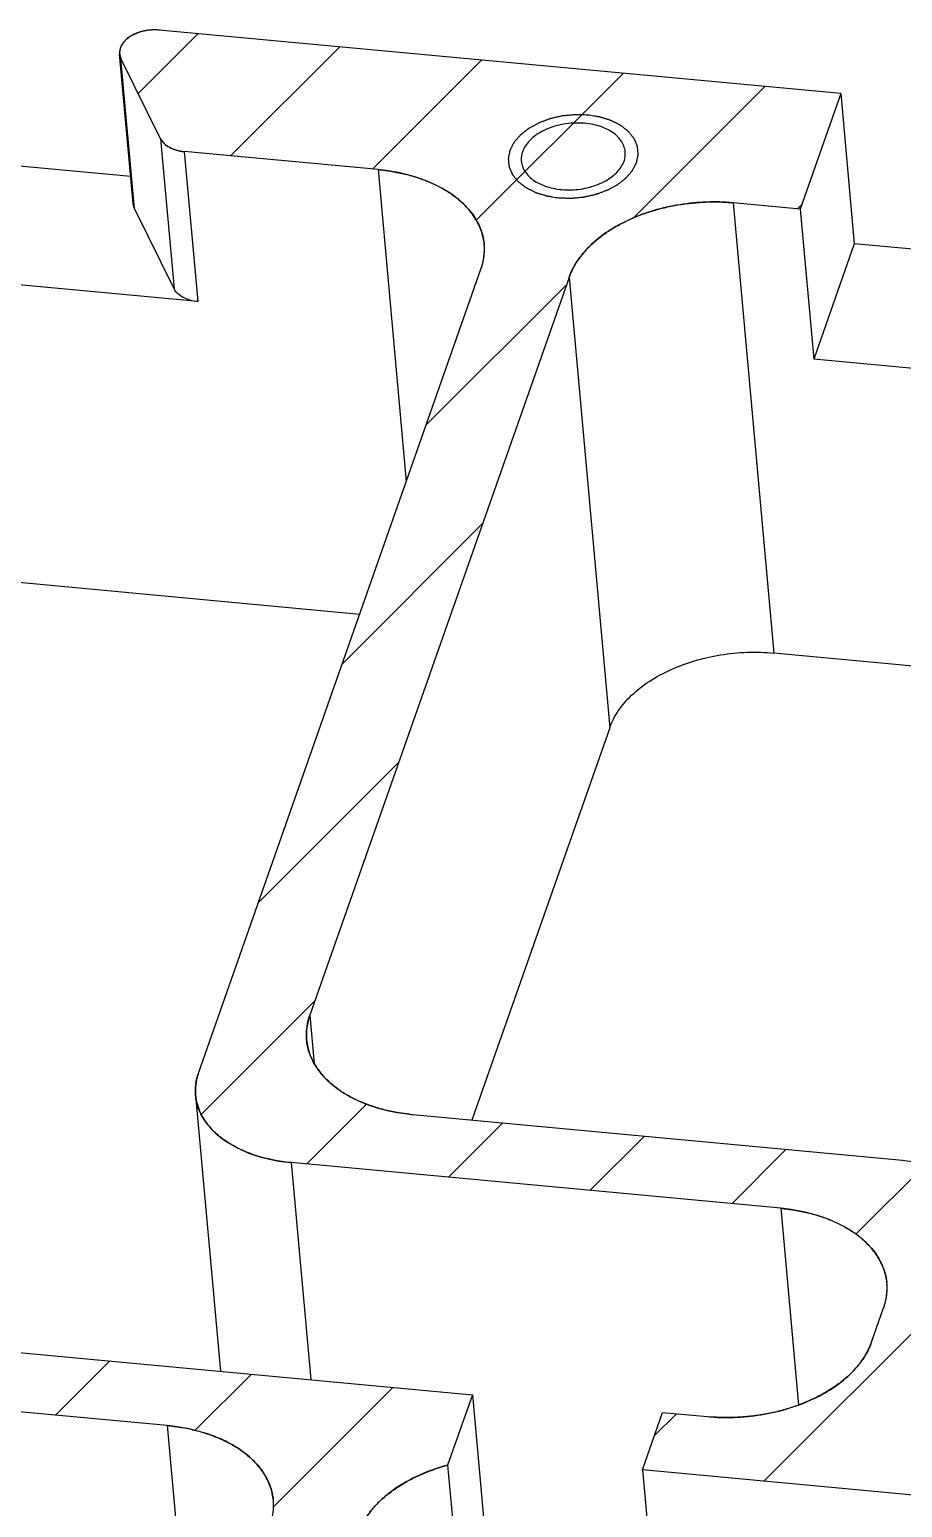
# Model space of a CAD drawing. Header units: millimetres. Extents: x 0 to 420, y 0 to 297.
# Drawn here: x 340.54 to 347.24, y 110.61 to 121.95 of the extents above; entities that cross this region are included whole.
import ezdxf

# ---------------------------------------------------------------- set-up
doc = ezdxf.new("R2010")
doc.units = ezdxf.units.MM
doc.header["$LTSCALE"] = 23.1
doc.layers.get('0').update_dxf_attribs({"linetype": 'CONTINUOUS'})
for name, color, linetype in [('03_ALL_AXES', 7, 'CONTINUOUS'), ('09_ALL_ROUNDS', 7, 'CONTINUOUS'), ('11_ALL_COSMETICS', 7, 'CONTINUOUS'), ('20_ALL_FEATURES', 7, 'CONTINUOUS')]:
    doc.layers.add(name, color=color, linetype=linetype)

msp = doc.modelspace()

# ---------------------------------------------------------------- linework, layer by layer
at = {"color": 4}
for points in [[(344.822, 121.292), (344.814, 121.292), (344.798, 121.293), (344.778, 121.293), (344.762, 121.294), (344.75, 121.294), (344.74, 121.294), (344.733, 121.295), (344.729, 121.295), (344.726, 121.295), (344.723, 121.295), (344.718, 121.294), (344.711, 121.293), (344.697, 121.292), (344.677, 121.29), (344.657, 121.288), (344.643, 121.287), (344.636, 121.286), (344.631, 121.286), (344.628, 121.286), (344.626, 121.285), (344.622, 121.284), (344.615, 121.282), (344.601, 121.279), (344.585, 121.276), (344.57, 121.272), (344.558, 121.27), (344.548, 121.267), (344.541, 121.266), (344.537, 121.265), (344.534, 121.264), (344.532, 121.263), (344.528, 121.262), (344.522, 121.259), (344.512, 121.256), (344.501, 121.252), (344.49, 121.248), (344.479, 121.244), (344.468, 121.239), (344.459, 121.236), (344.452, 121.234), (344.448, 121.232), (344.446, 121.231), (344.443, 121.23), (344.44, 121.228), (344.434, 121.225), (344.426, 121.221), (344.417, 121.215), (344.407, 121.21), (344.398, 121.205), (344.388, 121.2), (344.38, 121.195), (344.374, 121.192), (344.371, 121.19), (344.369, 121.189), (344.367, 121.187), (344.364, 121.185), (344.359, 121.182), (344.353, 121.176), (344.345, 121.17), (344.337, 121.164), (344.329, 121.158), (344.321, 121.151), (344.314, 121.146), (344.309, 121.142), (344.307, 121.14), (344.304, 121.139), (344.303, 121.137), (344.301, 121.135), (344.298, 121.13), (344.292, 121.124), (344.286, 121.117), (344.28, 121.11), (344.274, 121.103), (344.268, 121.096), (344.263, 121.09), (344.26, 121.086), (344.258, 121.084), (344.256, 121.082), (344.255, 121.08), (344.254, 121.077), (344.251, 121.073), (344.248, 121.067), (344.244, 121.059), (344.24, 121.051), (344.236, 121.043), (344.233, 121.037), (344.23, 121.032), (344.228, 121.028), (344.227, 121.025), (344.225, 121.022), (344.224, 121.02), (344.224, 121.018), (344.224, 121.016), (344.223, 121.012), (344.222, 121.008), (344.221, 121.003), (344.22, 120.997), (344.218, 120.989), (344.217, 120.981), (344.215, 120.975), (344.214, 120.969), (344.214, 120.965), (344.213, 120.962), (344.213, 120.96), (344.212, 120.958), (344.212, 120.956), (344.213, 120.953), (344.213, 120.95), (344.213, 120.946), (344.214, 120.941), (344.215, 120.934), (344.215, 120.927), (344.216, 120.919), (344.217, 120.913), (344.217, 120.907), (344.218, 120.904), (344.218, 120.9), (344.219, 120.898), (344.219, 120.896), (344.22, 120.894), (344.22, 120.892), (344.222, 120.888), (344.223, 120.885), (344.226, 120.88), (344.228, 120.874), (344.231, 120.866), (344.235, 120.859), (344.237, 120.853), (344.239, 120.848), (344.241, 120.844), (344.242, 120.841), (344.243, 120.839), (344.244, 120.837), (344.245, 120.835), (344.247, 120.833), (344.25, 120.83), (344.252, 120.827), (344.256, 120.822), (344.261, 120.817), (344.266, 120.81), (344.272, 120.803), (344.277, 120.796), (344.282, 120.79), (344.285, 120.786), (344.287, 120.784), (344.288, 120.782), (344.29, 120.781), (344.292, 120.779), (344.297, 120.776), (344.303, 120.771), (344.31, 120.765), (344.318, 120.759), (344.325, 120.754), (344.333, 120.748), (344.339, 120.743), (344.343, 120.74), (344.346, 120.738), (344.347, 120.736), (344.35, 120.735), (344.353, 120.734), (344.358, 120.731), (344.366, 120.727), (344.375, 120.722), (344.384, 120.718), (344.393, 120.713), (344.403, 120.709), (344.41, 120.705), (344.416, 120.702), (344.419, 120.7), (344.421, 120.699), (344.424, 120.698), (344.427, 120.697), (344.433, 120.695), (344.442, 120.693), (344.453, 120.689), (344.463, 120.686), (344.474, 120.683), (344.484, 120.679), (344.493, 120.677), (344.499, 120.675), (344.503, 120.674), (344.505, 120.673), (344.508, 120.672), (344.512, 120.672), (344.519, 120.671), (344.529, 120.669), (344.54, 120.667), (344.556, 120.664), (344.576, 120.661), (344.591, 120.659), (344.599, 120.657)], [(344.599, 120.657), (344.607, 120.657), (344.623, 120.657), (344.643, 120.656), (344.66, 120.656), (344.672, 120.655), (344.682, 120.655), (344.689, 120.655), (344.693, 120.655), (344.696, 120.655), (344.699, 120.655), (344.703, 120.655), (344.71, 120.656), (344.724, 120.657), (344.744, 120.659), (344.765, 120.661), (344.779, 120.663), (344.786, 120.663), (344.79, 120.664), (344.793, 120.664), (344.796, 120.665), (344.8, 120.666), (344.807, 120.667), (344.82, 120.67), (344.836, 120.674), (344.852, 120.677), (344.863, 120.68), (344.873, 120.682), (344.88, 120.684), (344.884, 120.685), (344.887, 120.685), (344.89, 120.686), (344.893, 120.688), (344.9, 120.69), (344.909, 120.694), (344.92, 120.698), (344.931, 120.702), (344.942, 120.706), (344.953, 120.71), (344.963, 120.714), (344.969, 120.716), (344.973, 120.717), (344.976, 120.718), (344.978, 120.72), (344.981, 120.721), (344.987, 120.725), (344.995, 120.729), (345.004, 120.734), (345.014, 120.739), (345.024, 120.745), (345.033, 120.75), (345.041, 120.754), (345.047, 120.757), (345.05, 120.759), (345.053, 120.76), (345.055, 120.762), (345.057, 120.764), (345.062, 120.768), (345.069, 120.773), (345.077, 120.779), (345.085, 120.786), (345.093, 120.792), (345.101, 120.798), (345.107, 120.804), (345.112, 120.807), (345.115, 120.809), (345.117, 120.811), (345.118, 120.813), (345.12, 120.815), (345.124, 120.819), (345.129, 120.825), (345.135, 120.832), (345.141, 120.839), (345.147, 120.846), (345.153, 120.853), (345.158, 120.859), (345.162, 120.863), (345.164, 120.866), (345.165, 120.868), (345.166, 120.87), (345.168, 120.872), (345.17, 120.877), (345.173, 120.883), (345.177, 120.891), (345.181, 120.899), (345.185, 120.906), (345.188, 120.913), (345.191, 120.918), (345.193, 120.922), (345.195, 120.925), (345.196, 120.927), (345.197, 120.929), (345.197, 120.931), (345.198, 120.934), (345.198, 120.937), (345.199, 120.941), (345.2, 120.946), (345.201, 120.953), (345.203, 120.961), (345.205, 120.968), (345.206, 120.975), (345.207, 120.98), (345.208, 120.984), (345.208, 120.987), (345.209, 120.99), (345.209, 120.992), (345.209, 120.994), (345.209, 120.996), (345.208, 121), (345.208, 121.004), (345.207, 121.009), (345.207, 121.015), (345.206, 121.023), (345.205, 121.031), (345.204, 121.037), (345.204, 121.042), (345.203, 121.046), (345.203, 121.049), (345.203, 121.052), (345.203, 121.054), (345.202, 121.056), (345.201, 121.058), (345.199, 121.061), (345.198, 121.065), (345.196, 121.07), (345.193, 121.076), (345.19, 121.083), (345.187, 121.091), (345.184, 121.097), (345.182, 121.102), (345.18, 121.105), (345.179, 121.108), (345.178, 121.111), (345.177, 121.113), (345.176, 121.114), (345.174, 121.117), (345.172, 121.119), (345.169, 121.123), (345.165, 121.127), (345.161, 121.133), (345.155, 121.14), (345.15, 121.147), (345.144, 121.153), (345.14, 121.159), (345.136, 121.163), (345.135, 121.165), (345.133, 121.167), (345.131, 121.169), (345.129, 121.17), (345.125, 121.174), (345.118, 121.179), (345.111, 121.184), (345.103, 121.19), (345.096, 121.196), (345.089, 121.202), (345.082, 121.206), (345.078, 121.21), (345.076, 121.212), (345.074, 121.213), (345.071, 121.214), (345.068, 121.216), (345.063, 121.219), (345.055, 121.223), (345.046, 121.227), (345.037, 121.232), (345.028, 121.236), (345.019, 121.241), (345.011, 121.245), (345.006, 121.248), (345.003, 121.249), (345, 121.25), (344.998, 121.251), (344.994, 121.252), (344.988, 121.254), (344.979, 121.257), (344.969, 121.26), (344.958, 121.264), (344.948, 121.267), (344.937, 121.27), (344.928, 121.273), (344.922, 121.275), (344.919, 121.276), (344.916, 121.277), (344.913, 121.277), (344.909, 121.278), (344.902, 121.279), (344.893, 121.281), (344.881, 121.283), (344.865, 121.285), (344.846, 121.288), (344.83, 121.291), (344.822, 121.292)]]:
    msp.add_open_spline(points, degree=3, knots=[0, 0, 0, 0, 0.015625, 0.03125, 0.039062, 0.046875, 0.054688, 0.058594, 0.060547, 0.0625, 0.064453, 0.066406, 0.070312, 0.078125, 0.09375, 0.109375, 0.117188, 0.121094, 0.123047, 0.125, 0.126953, 0.128906, 0.132812, 0.140625, 0.15625, 0.164062, 0.171875, 0.179688, 0.183594, 0.185547, 0.1875, 0.189453, 0.191406, 0.195312, 0.203125, 0.210938, 0.21875, 0.226562, 0.234375, 0.242188, 0.246094, 0.248047, 0.25, 0.251953, 0.253906, 0.257812, 0.265625, 0.273438, 0.28125, 0.289062, 0.296875, 0.304688, 0.308594, 0.310547, 0.3125, 0.314453, 0.316406, 0.320312, 0.328125, 0.335938, 0.34375, 0.351562, 0.359375, 0.367188, 0.371094, 0.373047, 0.375, 0.376953, 0.378906, 0.382812, 0.390625, 0.398438, 0.40625, 0.414062, 0.421875, 0.429688, 0.433594, 0.435547, 0.4375, 0.439453, 0.441406, 0.445312, 0.453125, 0.460938, 0.46875, 0.476562, 0.484375, 0.488281, 0.492188, 0.496094, 0.498047, 0.5, 0.501953, 0.503906, 0.507812, 0.511719, 0.515625, 0.523438, 0.53125, 0.539062, 0.546875, 0.550781, 0.554688, 0.558594, 0.560547, 0.5625, 0.564453, 0.566406, 0.570312, 0.574219, 0.578125, 0.585938, 0.59375, 0.601562, 0.609375, 0.613281, 0.617188, 0.621094, 0.623047, 0.625, 0.626953, 0.628906, 0.632812, 0.636719, 0.640625, 0.648438, 0.65625, 0.664062, 0.671875, 0.675781, 0.679688, 0.683594, 0.685547, 0.6875, 0.689453, 0.691406, 0.695312, 0.699219, 0.703125, 0.710938, 0.71875, 0.726562, 0.734375, 0.742188, 0.746094, 0.748047, 0.75, 0.751953, 0.753906, 0.757812, 0.765625, 0.773438, 0.78125, 0.789062, 0.796875, 0.804688, 0.808594, 0.810547, 0.8125, 0.814453, 0.816406, 0.820312, 0.828125, 0.835938, 0.84375, 0.851562, 0.859375, 0.867188, 0.871094, 0.873047, 0.875, 0.876953, 0.878906, 0.882812, 0.890625, 0.898438, 0.90625, 0.914062, 0.921875, 0.929688, 0.933594, 0.935547, 0.9375, 0.939453, 0.941406, 0.945312, 0.953125, 0.960938, 0.96875, 0.984375, 1, 1, 1, 1], dxfattribs=at)
at = {"layer": '03_ALL_AXES', "color": 7}
for points, knots in [([(345.109, 121.011), (345.108, 121.026), (345.1, 121.057), (345.077, 121.099), (345.042, 121.138), (344.979, 121.183), (344.878, 121.222), (344.743, 121.236), (344.604, 121.221), (344.496, 121.182), (344.422, 121.138), (344.377, 121.1), (344.343, 121.058), (344.327, 121.027), (344.322, 121.011)], [0, 0, 0, 0, 0.047376, 0.096835, 0.149976, 0.207683, 0.336597, 0.479431, 0.626599, 0.767221, 0.832299, 0.892797, 0.948543, 1, 1, 1, 1]), ([(344.322, 121.011), (344.318, 120.999), (344.312, 120.975), (344.311, 120.951), (344.312, 120.939)], [0, 0, 0, 0, 0.50695, 1, 1, 1, 1]), ([(345.1, 120.938), (345.104, 120.95), (345.11, 120.974), (345.11, 120.999), (345.109, 121.011)], [0, 0, 0, 0, 0.50695, 1, 1, 1, 1]), ([(344.312, 120.939), (344.314, 120.924), (344.321, 120.893), (344.345, 120.85), (344.38, 120.812), (344.443, 120.766), (344.543, 120.728), (344.679, 120.713), (344.817, 120.729), (344.926, 120.767), (344.999, 120.812), (345.044, 120.85), (345.078, 120.892), (345.094, 120.923), (345.1, 120.938)], [0, 0, 0, 0, 0.047376, 0.096835, 0.149976, 0.207683, 0.336597, 0.479431, 0.626599, 0.767221, 0.832299, 0.892797, 0.948543, 1, 1, 1, 1])]:
    msp.add_open_spline(points, degree=3, knots=knots, dxfattribs=at)
at = {"layer": '09_ALL_ROUNDS', "color": 7}
for p, q in [((346.762, 121.457), (341.536, 121.944)), ((341.336, 120.612), (341.232, 121.763)), ((341.545, 121.111), (341.242, 121.726)), ((343.214, 120.874), (341.728, 121.012)), ((340.295, 120.919), (341.317, 120.823)), ((341.649, 119.96), (341.346, 120.575)), ((341.832, 119.861), (340.055, 120.027))]:
    msp.add_line(p, q, dxfattribs=at)
at = {"layer": '09_ALL_ROUNDS', "color": 4}
for p, q in [((341.346, 120.575), (341.242, 121.726)), ((341.545, 121.111), (341.649, 119.96)), ((341.728, 121.012), (341.832, 119.861))]:
    msp.add_line(p, q, dxfattribs=at)
at = {"layer": '09_ALL_ROUNDS', "color": 7}
for points, knots in [([(341.536, 121.944), (341.498, 121.948), (341.44, 121.945), (341.368, 121.924), (341.32, 121.901), (341.28, 121.873), (341.251, 121.839), (341.233, 121.802), (341.231, 121.776), (341.232, 121.763)], [0, 0, 0, 0, 0.290829, 0.43358, 0.568595, 0.692764, 0.804739, 0.90572, 1, 1, 1, 1]), ([(341.232, 121.763), (341.232, 121.76), (341.234, 121.747), (341.238, 121.735), (341.242, 121.726)], [0, 0, 0, 0, 0.247325, 1, 1, 1, 1]), ([(341.545, 121.111), (341.552, 121.098), (341.572, 121.072), (341.615, 121.042), (341.668, 121.021), (341.707, 121.014), (341.728, 121.012)], [0, 0, 0, 0, 0.210487, 0.44749, 0.712471, 1, 1, 1, 1]), ([(341.346, 120.575), (341.345, 120.578), (341.34, 120.59), (341.337, 120.602), (341.336, 120.612)], [0, 0, 0, 0, 0.254929, 1, 1, 1, 1]), ([(341.832, 119.861), (341.811, 119.863), (341.772, 119.87), (341.719, 119.891), (341.676, 119.92), (341.656, 119.946), (341.649, 119.96)], [0, 0, 0, 0, 0.287529, 0.55251, 0.789513, 1, 1, 1, 1])]:
    msp.add_open_spline(points, degree=3, knots=knots, dxfattribs=at)
at = {"layer": '11_ALL_COSMETICS', "color": 4}
for p, q in [((341.374, 121.458), (341.833, 121.917)), ((342.083, 120.979), (342.92, 121.815)), ((343.17, 120.878), (344.006, 121.714)), ((343.966, 120.486), (345.093, 121.612)), ((345.17, 120.502), (346.179, 121.511)), ((346.43, 120.573), (346.463, 120.607)), ((343.583, 118.915), (344.659, 119.99)), ((342.94, 117.083), (344.015, 118.159)), ((342.296, 115.252), (343.372, 116.328)), ((341.858, 113.626), (342.729, 114.497)), ((342.666, 113.246), (343.126, 113.706)), ((343.753, 113.145), (344.169, 113.561)), ((344.839, 113.043), (345.256, 113.46)), ((345.926, 112.942), (346.342, 113.358)), ((346.879, 112.708), (347.417, 113.245)), ((346.173, 110.813), (347.944, 112.585)), ((340.74, 111.32), (341.157, 111.737)), ((341.811, 111.204), (342.243, 111.635)), ((342.412, 110.616), (343.33, 111.534)), ((345.332, 111.161), (345.503, 111.331))]:
    msp.add_line(p, q, dxfattribs=at)
at = {"layer": '11_ALL_COSMETICS', "color": 7}
for p, q in [((346.762, 121.457), (341.536, 121.944)), ((341.231, 121.773), (341.232, 121.765)), ((341.232, 121.765), (341.232, 121.763)), ((341.232, 121.763), (341.233, 121.755)), ((341.545, 121.111), (341.242, 121.726)), ((346.762, 121.457), (346.451, 120.571)), ((343.214, 120.874), (341.728, 121.012)), ((346.451, 120.571), (345.937, 120.619)), ((341.837, 113.944), (344.003, 120.11)), ((344.679, 120.047), (342.691, 114.389)), ((342.666, 114.196), (342.666, 114.196)), ((343.48, 113.626), (347.235, 113.275)), ((346.303, 112.907), (342.547, 113.257)), ((341.597, 111.24), (332.271, 112.11)), ((336.252, 112.194), (343.937, 111.477)), ((346.999, 111.881), (347.091, 112.143)), ((343.937, 111.477), (343.747, 110.937)), ((345.241, 110.9), (345.396, 111.341)), ((345.396, 111.341), (345.741, 111.309)), ((352.346, 110.237), (345.241, 110.9))]:
    msp.add_line(p, q, dxfattribs=at)
for centre, radius, start, end in [((343.602, 120.262), 0.428, 5.1647, 5.6159), ((343.602, 120.262), 0.428, 3.2728, 5.1645), ((343.601, 120.262), 0.429, 1.0152, 3.2724), ((343.559, 120.268), 0.471, 345.5732, 346.8584), ((343.564, 120.266), 0.466, 346.8591, 347.7563), ((343.568, 120.265), 0.461, 347.7557, 348.9931), ((343.573, 120.265), 0.457, 348.9938, 349.9362), ((343.577, 120.264), 0.453, 349.936, 351.1687), ((343.58, 120.263), 0.449, 351.1691, 352.1181), ((343.584, 120.263), 0.446, 352.1177, 353.3764), ((343.59, 120.262), 0.44, 354.3202, 355.6092), ((343.587, 120.263), 0.443, 353.3768, 354.3206), ((343.592, 120.262), 0.437, 355.6096, 356.541), ((343.6, 120.262), 0.43, 0.2748, 1.0158), ((343.598, 120.262), 0.431, 358.7726, 0.2744), ((343.597, 120.262), 0.433, 357.8921, 358.773), ((343.595, 120.262), 0.435, 356.5406, 357.8918), ((343.535, 120.274), 0.496, 340.6366, 342.677), ((343.543, 120.272), 0.488, 342.6806, 343.3594), ((343.548, 120.271), 0.482, 343.358, 344.7541), ((343.553, 120.269), 0.477, 344.7553, 345.574), ((343.092, 114.237), 0.428, 185.1647, 185.5155), ((342.246, 113.8), 0.434, 163.361, 164.7582), ((342.251, 113.799), 0.439, 162.6849, 163.3624), ((342.258, 113.797), 0.446, 160.6407, 162.6813), ((342.204, 113.808), 0.391, 176.544, 177.8958), ((342.202, 113.808), 0.389, 177.8961, 178.7764), ((342.201, 113.808), 0.388, 178.776, 180.2773), ((342.209, 113.808), 0.396, 174.3236, 175.6134), ((342.206, 113.808), 0.394, 175.6138, 176.5444), ((342.211, 113.807), 0.398, 173.3804, 174.3239), ((342.214, 113.807), 0.401, 172.1212, 173.38), ((342.217, 113.807), 0.404, 171.1719, 172.1216), ((342.22, 113.806), 0.407, 169.9397, 171.1715), ((342.224, 113.805), 0.411, 168.9964, 169.9399), ((342.228, 113.805), 0.415, 167.7593, 168.9957), ((342.232, 113.804), 0.42, 166.8624, 167.7599), ((342.237, 113.803), 0.424, 165.5763, 166.8616), ((342.241, 113.801), 0.429, 164.7594, 165.5771), ((342.2, 113.808), 0.387, 180.2777, 181.019), ((342.199, 113.808), 0.386, 181.0184, 183.2646), ((342.198, 113.808), 0.385, 183.265, 185.1645), ((342.198, 113.808), 0.385, 185.1647, 185.6185), ((343.622, 115.146), 1.527, 263.7044, 264.6681), ((346.69, 112.295), 0.428, 5.1647, 5.6174), ((346.665, 112.297), 0.453, 349.9379, 351.1705), ((346.669, 112.296), 0.449, 351.1709, 352.1199), ((346.672, 112.296), 0.446, 352.1196, 353.3782), ((346.675, 112.296), 0.443, 353.3786, 354.3224), ((346.69, 112.295), 0.428, 3.2743, 5.1645), ((346.678, 112.295), 0.44, 354.322, 355.611), ((346.689, 112.295), 0.429, 1.0168, 3.2739), ((346.683, 112.295), 0.435, 356.5423, 357.8935), ((346.681, 112.295), 0.437, 355.6114, 356.5427), ((346.688, 112.295), 0.43, 0.2764, 1.0174), ((346.687, 112.295), 0.431, 358.7742, 0.2761), ((346.685, 112.295), 0.433, 357.8938, 358.7746), ((346.624, 112.308), 0.496, 340.6387, 342.679), ((346.631, 112.305), 0.488, 342.6826, 343.3614), ((346.636, 112.304), 0.482, 343.3601, 344.7561), ((346.642, 112.302), 0.477, 344.7573, 345.576), ((346.647, 112.301), 0.471, 345.5752, 346.8603), ((346.652, 112.3), 0.466, 346.8611, 347.7583), ((346.657, 112.299), 0.461, 347.7577, 348.9951), ((346.661, 112.298), 0.457, 348.9958, 349.9381), ((346.519, 112.05), 0.509, 338.633, 340.6376), ((345.885, 112.849), 1.547, 264.6689, 265.6245), ((341.985, 110.628), 0.428, 5.1647, 5.6179), ((341.984, 110.628), 0.428, 3.2749, 5.1645), ((341.984, 110.628), 0.429, 1.0175, 3.2745), ((341.982, 110.628), 0.43, 0.2771, 1.0181), ((341.981, 110.628), 0.431, 358.7749, 0.2767), ((341.98, 110.628), 0.433, 357.8944, 358.7753)]:
    msp.add_arc(centre, radius, start, end, dxfattribs=at)
for points, knots in [([(341.536, 121.944), (341.527, 121.945), (341.513, 121.945), (341.498, 121.945), (341.491, 121.946), (341.487, 121.946), (341.481, 121.945), (341.474, 121.944), (341.465, 121.944), (341.456, 121.943), (341.447, 121.942), (341.443, 121.941), (341.438, 121.941), (341.433, 121.94), (341.424, 121.938), (341.412, 121.935), (341.401, 121.932), (341.393, 121.931), (341.389, 121.929), (341.385, 121.928), (341.38, 121.926), (341.372, 121.923), (341.363, 121.92), (341.355, 121.916), (341.347, 121.913), (341.337, 121.908), (341.327, 121.902), (341.317, 121.897), (341.311, 121.893), (341.307, 121.891), (341.304, 121.889), (341.301, 121.886), (341.296, 121.882), (341.292, 121.879), (341.287, 121.875), (341.283, 121.871), (341.279, 121.868), (341.276, 121.866), (341.275, 121.865), (341.274, 121.864), (341.272, 121.862), (341.269, 121.858), (341.264, 121.851), (341.258, 121.844), (341.254, 121.839), (341.251, 121.835), (341.249, 121.833), (341.248, 121.83), (341.246, 121.826), (341.244, 121.822), (341.242, 121.817), (341.24, 121.813), (341.238, 121.809), (341.237, 121.806), (341.236, 121.804), (341.236, 121.802), (341.235, 121.799), (341.235, 121.795), (341.233, 121.786), (341.232, 121.779), (341.231, 121.773)], [0, 0, 0, 0, 0.0625, 0.09375, 0.101562, 0.109375, 0.125, 0.140625, 0.15625, 0.1875, 0.203125, 0.210938, 0.21875, 0.234375, 0.25, 0.28125, 0.3125, 0.328125, 0.335938, 0.34375, 0.359375, 0.375, 0.40625, 0.421875, 0.4375, 0.46875, 0.5, 0.53125, 0.546875, 0.554688, 0.5625, 0.578125, 0.59375, 0.609375, 0.625, 0.640625, 0.65625, 0.664062, 0.667969, 0.671875, 0.679688, 0.6875, 0.71875, 0.75, 0.765625, 0.78125, 0.789062, 0.796875, 0.8125, 0.828125, 0.84375, 0.859375, 0.875, 0.882812, 0.890625, 0.898438, 0.90625, 0.921875, 0.9375, 1, 1, 1, 1]), ([(341.233, 121.755), (341.233, 121.754), (341.233, 121.752), (341.235, 121.747), (341.236, 121.741), (341.239, 121.734), (341.241, 121.729), (341.242, 121.726)], [0, 0, 0, 0, 0.125, 0.25, 0.5, 0.75, 1, 1, 1, 1]), ([(341.545, 121.111), (341.547, 121.108), (341.551, 121.102), (341.556, 121.095), (341.559, 121.09), (341.56, 121.088), (341.561, 121.087), (341.563, 121.085), (341.565, 121.083), (341.569, 121.079), (341.573, 121.075), (341.577, 121.071), (341.581, 121.067), (341.583, 121.065), (341.585, 121.064), (341.587, 121.063), (341.589, 121.061), (341.595, 121.057), (341.601, 121.053), (341.607, 121.049), (341.611, 121.047), (341.614, 121.045), (341.617, 121.043), (341.621, 121.042), (341.629, 121.038), (341.636, 121.035), (341.643, 121.032), (341.646, 121.031), (341.649, 121.029), (341.654, 121.028), (341.66, 121.026), (341.667, 121.024), (341.674, 121.022), (341.68, 121.02), (341.685, 121.019), (341.689, 121.018), (341.693, 121.018), (341.701, 121.016), (341.712, 121.015), (341.723, 121.013), (341.728, 121.012)], [0, 0, 0, 0, 0.0625, 0.125, 0.140625, 0.15625, 0.164062, 0.171875, 0.1875, 0.21875, 0.25, 0.28125, 0.3125, 0.328125, 0.335938, 0.34375, 0.359375, 0.375, 0.4375, 0.46875, 0.484375, 0.5, 0.515625, 0.53125, 0.5625, 0.625, 0.640625, 0.65625, 0.671875, 0.6875, 0.71875, 0.75, 0.78125, 0.8125, 0.828125, 0.84375, 0.859375, 0.875, 0.9375, 1, 1, 1, 1]), ([(343.214, 120.874), (343.25, 120.87), (343.32, 120.861), (343.423, 120.84), (343.52, 120.812), (343.611, 120.778), (343.696, 120.737), (343.772, 120.691), (343.84, 120.639), (343.899, 120.582), (343.947, 120.522), (343.985, 120.457), (344.012, 120.39), (344.023, 120.339), (344.027, 120.31), (344.027, 120.304)], [0, 0, 0, 0, 0.081633, 0.163265, 0.244898, 0.326531, 0.408163, 0.489796, 0.571429, 0.653061, 0.734694, 0.816327, 0.897959, 0.979592, 1, 1, 1, 1]), ([(342.666, 114.199), (342.665, 114.215), (342.663, 114.255), (342.67, 114.319), (342.683, 114.366), (342.691, 114.389)], [0, 0, 0, 0, 0.259763, 0.629881, 1, 1, 1, 1]), ([(343.454, 113.628), (343.427, 113.631), (343.365, 113.64), (343.271, 113.659), (343.174, 113.687), (343.083, 113.721), (342.998, 113.762), (342.921, 113.809), (342.854, 113.86), (342.795, 113.917), (342.747, 113.978), (342.709, 114.042), (342.682, 114.109), (342.67, 114.161), (342.667, 114.19), (342.666, 114.196)], [0, 0, 0, 0, 0.063341, 0.146599, 0.229858, 0.313117, 0.396375, 0.479634, 0.562892, 0.646151, 0.72941, 0.812668, 0.895927, 0.979185, 1, 1, 1, 1]), ([(341.815, 113.77), (341.815, 113.765), (341.818, 113.739), (341.829, 113.692), (341.853, 113.632), (341.887, 113.574), (341.931, 113.519), (341.983, 113.468), (342.044, 113.422), (342.113, 113.38), (342.189, 113.343), (342.272, 113.312), (342.359, 113.287), (342.451, 113.268), (342.515, 113.26), (342.547, 113.257)], [0, 0, 0, 0, 0.020408, 0.102041, 0.183673, 0.265306, 0.346939, 0.428571, 0.510204, 0.591837, 0.673469, 0.755102, 0.836735, 0.918367, 1, 1, 1, 1]), ([(346.303, 112.907), (346.338, 112.903), (346.409, 112.894), (346.511, 112.873), (346.608, 112.846), (346.7, 112.811), (346.784, 112.77), (346.861, 112.724), (346.929, 112.672), (346.987, 112.615), (347.036, 112.555), (347.073, 112.49), (347.1, 112.423), (347.112, 112.372), (347.115, 112.343), (347.116, 112.337)], [0, 0, 0, 0, 0.081633, 0.163265, 0.244898, 0.326531, 0.408163, 0.489796, 0.571429, 0.653061, 0.734694, 0.816327, 0.897959, 0.979592, 1, 1, 1, 1]), ([(346.993, 111.864), (346.986, 111.847), (346.968, 111.806), (346.93, 111.744), (346.878, 111.679), (346.817, 111.617), (346.746, 111.559), (346.667, 111.506), (346.58, 111.458), (346.487, 111.415), (346.388, 111.379), (346.285, 111.349), (346.178, 111.326), (346.069, 111.311), (345.959, 111.302), (345.858, 111.301), (345.794, 111.304), (345.767, 111.306)], [0, 0, 0, 0, 0.052389, 0.121252, 0.190116, 0.258979, 0.327842, 0.396705, 0.465568, 0.534432, 0.603295, 0.672158, 0.741021, 0.809884, 0.878748, 0.947611, 1, 1, 1, 1]), ([(341.597, 111.24), (341.633, 111.237), (341.703, 111.228), (341.805, 111.207), (341.903, 111.179), (341.994, 111.144), (342.079, 111.104), (342.155, 111.057), (342.223, 111.005), (342.282, 110.949), (342.33, 110.888), (342.368, 110.824), (342.395, 110.757), (342.406, 110.705), (342.41, 110.676), (342.41, 110.67)], [0, 0, 0, 0, 0.081633, 0.163265, 0.244898, 0.326531, 0.408163, 0.489796, 0.571429, 0.653061, 0.734694, 0.816327, 0.897959, 0.979592, 1, 1, 1, 1]), ([(343.061, 110.413), (343.07, 110.437), (343.09, 110.483), (343.131, 110.551), (343.182, 110.616), (343.244, 110.678), (343.314, 110.735), (343.394, 110.789), (343.48, 110.837), (343.574, 110.879), (343.663, 110.912), (343.722, 110.93), (343.747, 110.937)], [0, 0, 0, 0, 0.102855, 0.205709, 0.308564, 0.411419, 0.514274, 0.617128, 0.719983, 0.822838, 0.925693, 1, 1, 1, 1])]:
    msp.add_open_spline(points, degree=3, knots=knots, dxfattribs=at)
msp.add_open_spline([(344.679, 120.047), (344.687, 120.07), (344.707, 120.117), (344.748, 120.184), (344.8, 120.249), (344.861, 120.311), (344.932, 120.369), (345.011, 120.422), (345.097, 120.47), (345.191, 120.513), (345.289, 120.549), (345.393, 120.579), (345.5, 120.602), (345.609, 120.617), (345.719, 120.626), (345.829, 120.627), (345.901, 120.623), (345.937, 120.619)], degree=3, dxfattribs=at)
at = {"layer": '20_ALL_FEATURES', "color": 7}
for p, q in [((346.762, 121.457), (346.451, 120.571)), ((346.762, 121.457), (346.866, 120.305)), ((346.451, 120.571), (345.937, 120.619)), ((346.451, 120.571), (346.555, 119.42)), ((346.866, 120.305), (346.555, 119.42)), ((347.687, 120.229), (346.866, 120.305)), ((341.837, 113.944), (344.003, 120.11)), ((344.679, 120.047), (342.691, 114.389)), ((347.77, 119.307), (346.555, 119.42)), ((343.073, 117.462), (339.738, 117.773)), ((362.633, 115.636), (346.249, 117.166)), ((344.991, 116.593), (343.933, 113.583)), ((341.814, 113.773), (342.006, 111.657)), ((343.48, 113.626), (347.235, 113.275)), ((346.303, 112.907), (342.547, 113.257)), ((341.597, 111.24), (332.271, 112.11)), ((336.252, 112.194), (343.937, 111.477)), ((346.999, 111.881), (347.091, 112.143)), ((343.937, 111.477), (343.747, 110.937)), ((343.937, 111.477), (344.249, 108.023)), ((345.241, 110.9), (345.396, 111.341)), ((345.396, 111.341), (345.741, 111.309)), ((343.747, 110.937), (344.06, 107.483)), ((352.346, 110.237), (345.241, 110.9)), ((345.241, 110.9), (345.553, 107.446))]:
    msp.add_line(p, q, dxfattribs=at)
at = {"layer": '20_ALL_FEATURES', "color": 4}
for p, q in [((343.214, 120.874), (343.43, 118.481)), ((345.937, 120.619), (346.249, 117.166)), ((344.679, 120.047), (344.991, 116.593)), ((342.691, 114.389), (342.725, 114.016)), ((342.547, 113.257), (342.697, 111.593)), ((346.303, 112.907), (346.439, 111.398)), ((341.597, 111.24), (341.813, 108.847))]:
    msp.add_line(p, q, dxfattribs=at)
at = {"layer": '20_ALL_FEATURES', "color": 7}
for points, knots in [([(344.028, 120.3), (344.024, 120.336), (344.008, 120.409), (343.957, 120.511), (343.88, 120.605), (343.781, 120.687), (343.661, 120.757), (343.474, 120.833), (343.32, 120.864), (343.214, 120.874)], [0, 0, 0, 0, 0.101021, 0.205687, 0.316941, 0.436634, 0.565481, 0.703208, 1, 1, 1, 1]), ([(345.937, 120.619), (345.869, 120.626), (345.732, 120.629), (345.527, 120.609), (345.329, 120.565), (345.146, 120.497), (344.983, 120.409), (344.846, 120.303), (344.742, 120.183), (344.694, 120.092), (344.679, 120.047)], [0, 0, 0, 0, 0.1389, 0.279205, 0.417727, 0.551434, 0.677736, 0.794807, 0.901951, 1, 1, 1, 1]), ([(344.003, 120.11), (344.014, 120.141), (344.029, 120.204), (344.031, 120.269), (344.028, 120.3)], [0, 0, 0, 0, 0.506951, 1, 1, 1, 1]), ([(344.991, 116.593), (345.007, 116.639), (345.054, 116.729), (345.158, 116.849), (345.295, 116.955), (345.458, 117.043), (345.642, 117.111), (345.84, 117.156), (346.044, 117.176), (346.181, 117.172), (346.249, 117.166)], [0, 0, 0, 0, 0.098048, 0.205192, 0.322265, 0.448568, 0.582276, 0.720799, 0.861103, 1, 1, 1, 1]), ([(342.691, 114.389), (342.68, 114.358), (342.665, 114.295), (342.663, 114.23), (342.666, 114.199)], [0, 0, 0, 0, 0.506949, 1, 1, 1, 1]), ([(342.666, 114.199), (342.669, 114.163), (342.685, 114.09), (342.737, 113.988), (342.813, 113.895), (342.913, 113.812), (343.033, 113.742), (343.22, 113.666), (343.374, 113.636), (343.48, 113.626)], [0, 0, 0, 0, 0.101022, 0.205689, 0.316943, 0.436635, 0.565482, 0.703209, 1, 1, 1, 1]), ([(341.814, 113.773), (341.812, 113.802), (341.813, 113.86), (341.827, 113.917), (341.837, 113.944)], [0, 0, 0, 0, 0.493045, 1, 1, 1, 1]), ([(342.547, 113.257), (342.452, 113.266), (342.313, 113.293), (342.144, 113.362), (342.037, 113.425), (341.947, 113.499), (341.878, 113.583), (341.832, 113.675), (341.817, 113.741), (341.814, 113.773)], [0, 0, 0, 0, 0.296791, 0.434518, 0.563364, 0.683057, 0.794311, 0.898978, 1, 1, 1, 1]), ([(347.235, 113.275), (347.33, 113.266), (347.469, 113.239), (347.638, 113.17), (347.746, 113.108), (347.835, 113.033), (347.904, 112.949), (347.95, 112.857), (347.965, 112.792), (347.968, 112.759)], [0, 0, 0, 0, 0.296791, 0.434518, 0.563365, 0.683058, 0.794312, 0.898978, 1, 1, 1, 1]), ([(347.116, 112.333), (347.113, 112.369), (347.097, 112.442), (347.045, 112.544), (346.969, 112.638), (346.869, 112.72), (346.75, 112.79), (346.562, 112.866), (346.408, 112.897), (346.303, 112.907)], [0, 0, 0, 0, 0.101022, 0.205688, 0.316942, 0.436635, 0.565481, 0.703209, 1, 1, 1, 1]), ([(347.091, 112.143), (347.102, 112.174), (347.118, 112.237), (347.119, 112.302), (347.116, 112.333)], [0, 0, 0, 0, 0.50695, 1, 1, 1, 1]), ([(345.741, 111.309), (345.809, 111.302), (345.946, 111.299), (346.15, 111.319), (346.348, 111.363), (346.532, 111.431), (346.695, 111.519), (346.832, 111.625), (346.936, 111.745), (346.983, 111.836), (346.999, 111.881)], [0, 0, 0, 0, 0.138897, 0.279201, 0.417724, 0.551432, 0.677735, 0.794807, 0.901952, 1, 1, 1, 1]), ([(342.411, 110.667), (342.407, 110.703), (342.391, 110.775), (342.34, 110.878), (342.263, 110.971), (342.164, 111.054), (342.044, 111.124), (341.857, 111.2), (341.703, 111.23), (341.597, 111.24)], [0, 0, 0, 0, 0.101022, 0.205688, 0.316943, 0.436635, 0.565482, 0.703209, 1, 1, 1, 1]), ([(343.747, 110.937), (343.665, 110.914), (343.51, 110.859), (343.337, 110.756), (343.222, 110.659), (343.153, 110.582), (343.098, 110.5), (343.072, 110.442), (343.061, 110.413)], [0, 0, 0, 0, 0.285355, 0.549641, 0.672167, 0.7878, 0.896813, 1, 1, 1, 1]), ([(342.386, 110.477), (342.397, 110.507), (342.412, 110.57), (342.413, 110.635), (342.411, 110.667)], [0, 0, 0, 0, 0.506949, 1, 1, 1, 1])]:
    msp.add_open_spline(points, degree=3, knots=knots, dxfattribs=at)

doc.saveas('drawing.dxf')
